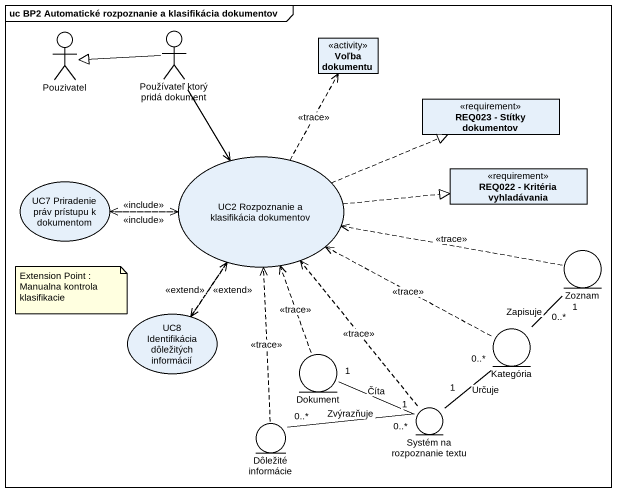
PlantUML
@startuml
mainframe uc BP2 Automatické rozpoznanie a klasifikácia dokumentov
allowmixing
hide circle
hide empty members
actor Pouzivatel
actor "Používateľ ktorý pridá dokument" as Používateľ_ktorý_pridá
class "Voľba dokumentu" as Voľba_dokumentu <<activity>>
class "REQ023 - Stítky dokumentov" as REQ023_Stítky_dokumentov <<requirement>>
usecase "UC7 Priradenie práv prístupu k dokumentom" as UC7_Priradenie_práv
usecase "UC2 Rozpoznanie a klasifikácia dokumentov" as UC2_Rozpoznanie_a
class "REQ022 - Kritéria vyhladávania" as REQ022_Kritéria_vyhladávania <<requirement>>
entity Zoznam
usecase "UC8 Identifikácia dôležitých informácií" as UC8_Identifikácia
entity Kategória
entity Dokument
entity "Systém na rozpoznanie textu" as Systém_na_rozpoznanie_textu
entity "Dôležité informácie" as Dôležité_informácie
Používateľ_ktorý_pridá -left-|> Pouzivatel
Používateľ_ktorý_pridá --> UC2_Rozpoznanie_a
UC7_Priradenie_práv .right.> UC2_Rozpoznanie_a : <<include>>
UC2_Rozpoznanie_a .up.> Voľba_dokumentu : <<trace>>
UC2_Rozpoznanie_a .right.|> REQ023_Stítky_dokumentov
UC2_Rozpoznanie_a .left.> UC7_Priradenie_práv : <<include>>
UC2_Rozpoznanie_a .right.|> REQ022_Kritéria_vyhladávania
UC2_Rozpoznanie_a ..> UC8_Identifikácia : <<extend>>
Zoznam .left.> UC2_Rozpoznanie_a : <<trace>>
UC8_Identifikácia .up.> UC2_Rozpoznanie_a : <<extend>>
Kategória .left.> UC2_Rozpoznanie_a : <<trace>>
Kategória "0..*" -up- "1" Zoznam : Zapisuje
Dokument .up.> UC2_Rozpoznanie_a : <<trace>>
Dokument "1" -right- "0..*" Systém_na_rozpoznanie_textu : Číta
Systém_na_rozpoznanie_textu .up.> UC2_Rozpoznanie_a : <<trace>>
Systém_na_rozpoznanie_textu "1" -up- "0..*" Kategória : Určuje
Systém_na_rozpoznanie_textu "1" -left- "0..*" Dôležité_informácie : Zvýrazňuje
Dôležité_informácie .up.> UC2_Rozpoznanie_a : <<trace>>
note as N1
  Extension Point : Manualna kontrola klasifikacie
end note
@enduml
